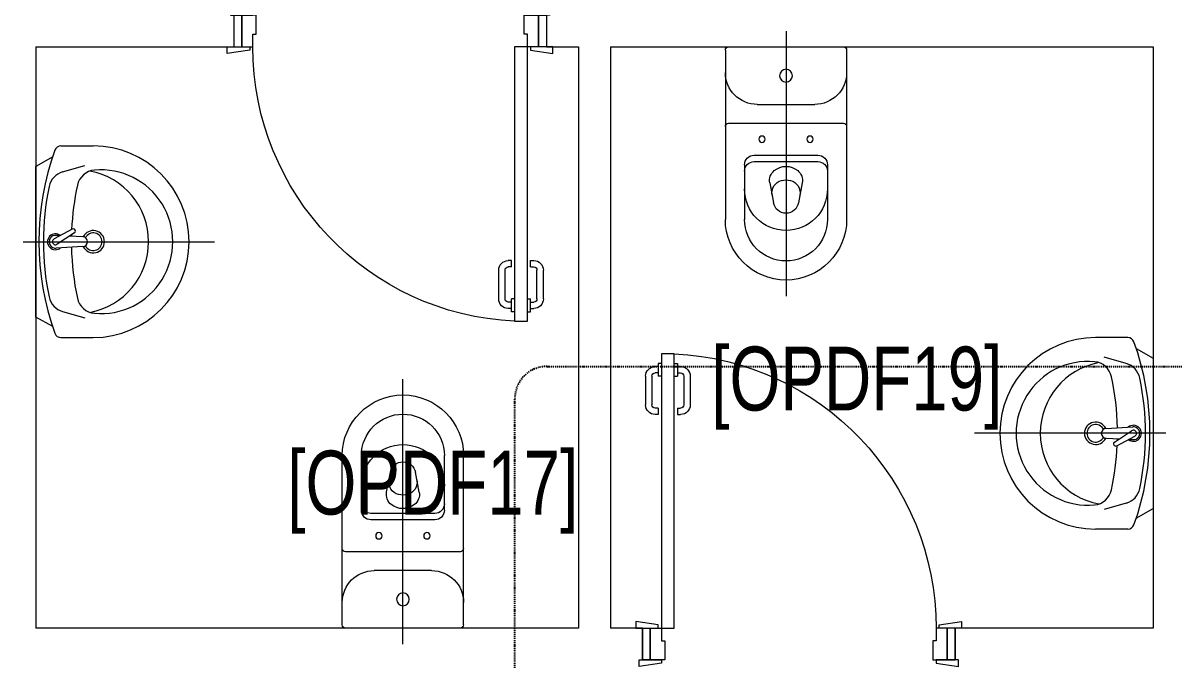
# Model space of a CAD drawing. Extents: x -12260 to 57327, y -29287 to 19916.
# Drawn here: x 20336 to 23941, y -8830 to -6835 of the extents above; entities that cross this region are included whole.
import ezdxf

# ---------------------------------------------------------------- set-up
doc = ezdxf.new("R2010")
doc.units = 0
doc.header["$LTSCALE"] = 0.25
doc.linetypes.add('DASHDOT', pattern=[25.4, 12.7, -6.35, 0, -6.35])
for name, color, linetype, lineweight in [('01-First Floor$0$72_EGR_BASE_TEXT', 252, 'Continuous', 5), ('01-First Floor$0$SANIT', 250, 'Continuous', 5), ('01-First Floor$0$Walls', 251, 'Continuous', 5), ('01-First Floor$0$Wooden Joinery', 251, 'Continuous', 5), ('E-LITE-CLNG-CNDT', 6, 'DASHDOT', 35), ('F-ALRM-CLNG-CNDT', 51, 'DASHDOT', 25)]:
    doc.layers.add(name, color=color, linetype=linetype, lineweight=lineweight)
doc.styles.add('01-First Floor$0$X3G_ENTITY_9F38', font='swisscl.ttf', dxfattribs={"height": 0.2})

# ---------------------------------------------------------------- blocks, each defined once
blk = doc.blocks.new('01-First Floor$0$A$C72370EFE')
at = {"layer": '01-First Floor$0$Wooden Joinery'}
for p, q in [((-0.01, -0.03), (-0.01, -0.07)), ((0, -0.03), (-0.01, -0.03)), ((0.04, -0.03), (0.05, -0.03)), ((0.05, -0.03), (0.05, -0.07)), ((-0.05, -0.07), (-0.05, -0.16)), ((-0.03, -0.07), (-0.03, -0.16)), ((-0.01, -0.04), (-0.02, -0.04)), ((-0.01, -0.06), (-0.02, -0.06)), ((0, -0.07), (-0.01, -0.07)), ((0.04, -0.07), (0.05, -0.07)), ((0.05, -0.04), (0.06, -0.04)), ((0.05, -0.06), (0.06, -0.06)), ((0.07, -0.07), (0.07, -0.16)), ((0.09, -0.07), (0.09, -0.16)), ((-0.01, -0.17), (-0.02, -0.17)), ((-0.01, -0.17), (-0.01, -0.19)), ((0.05, -0.17), (0.06, -0.17)), ((0.05, -0.17), (0.05, -0.19)), ((-0.01, -0.19), (-0.02, -0.19)), ((0.05, -0.19), (0.06, -0.19))]:
    blk.add_line(p, q, dxfattribs=at)
for centre, radius, start, end in [((-0.02, -0.07), 0.03, 90, 180), ((-0.02, -0.07), 0.01, 90, 180), ((0.06, -0.07), 0.03, 0, 90), ((0.06, -0.07), 0.01, 0, 90), ((-0.02, -0.16), 0.03, 180, 270), ((-0.02, -0.16), 0.01, 180, 270), ((0.06, -0.16), 0.01, 270, 0), ((0.06, -0.16), 0.03, 270, 0)]:
    blk.add_arc(centre, radius, start, end, dxfattribs=at)
blk = doc.blocks.new('01-First Floor$0$A$C5DAD61B4')
at = {"layer": '01-First Floor$0$Wooden Joinery'}
for points in [[(80, 959.1), (80, 969.1), (10, 979.1), (10, 959.1)], [(940, 959.1), (940, 969.1), (1010, 979.1), (1010, 959.1)], [(70, 859.1), (70, 849.1), (0, 839.1), (0, 859.1)], [(120, 859.1), (120, 0), (80, 0), (80, 859.1)], [(950, 859.1), (950, 849.1), (1020, 839.1), (1020, 859.1)]]:
    blk.add_lwpolyline(points, close=True, dxfattribs=at)
for points in [[(45, 859.1), (45, 959.1), (20, 959.1), (20, 859.1), (45, 859.1)], [(45, 859.1), (80, 859.1), (80, 899.1), (90, 899.1), (90, 959.1), (45, 959.1), (45, 859.1)], [(975, 859.1), (940, 859.1), (940, 899.1), (930, 899.1), (930, 959.1), (975, 959.1), (975, 859.1)], [(975, 859.1), (975, 959.1), (1000, 959.1), (1000, 859.1), (975, 859.1)]]:
    blk.add_lwpolyline(points, dxfattribs=at)
blk.add_arc((80, 859.1), 860, 272.666, 0, dxfattribs=at)
at = {"layer": '01-First Floor$0$Wooden Joinery', "xscale": 999.9999999998854, "yscale": 999.9999999998854, "zscale": 999.9999999998854, "rotation": 180}
blk.add_blockref('01-First Floor$0$A$C72370EFE', (120, 0), dxfattribs=at)
blk = doc.blocks.new('01-First Floor$0$lav-manta 60')
at = {"layer": '01-First Floor$0$SANIT'}
for p, q in [((0, 0.04), (0, -0.56)), ((-0.2658, -0.0529), (-0.2358, 0)), ((-0.2358, 0), (0.2358, 0)), ((0.2658, -0.0529), (0.2358, 0)), ((-0.015, -0.1473), (-0.0199, -0.064)), ((0.0274, -0.121), (-0.0078, -0.0673)), ((0.0389, -0.1142), (0.0087, -0.0575)), ((0.0191, -0.077), (0.0199, -0.064)), ((-0.3, -0.0789), (-0.3, -0.18)), ((-0.2185, -0.0841), (-0.2383, -0.1537)), ((0.015, -0.1473), (0.0174, -0.1057)), ((0.2185, -0.0841), (0.2383, -0.1537)), ((0.3, -0.0789), (0.3, -0.18))]:
    blk.add_line(p, q, dxfattribs=at)
for centre, radius, start, end in [((0, -0.8557), 0.8457, 70.1771, 109.8229), ((0, -0.8696), 0.8457, 78.1914, 101.8086), ((-0.28, -0.0789), 0.02, 109.8229, 180), ((-0.1608, -0.1006), 0.06, 101.8086, 164.0794), ((0, -0.0617), 0.025, 320.7474, 220.368), ((0, -0.0617), 0.02, 353.2671, 186.682), ((0, -0.0617), 0.00966, 25.4127, 215.9577), ((0.1608, -0.1006), 0.06, 15.9206, 78.1914), ((0.28, -0.0789), 0.02, 0, 70.1771), ((-0.1645, -0.189), 0.06, 102.0883, 174.8142), ((0, -0.9572), 0.8457, 91.1572, 102.0883), ((0, -0.9572), 0.8457, 88.5486, 88.844), ((0.0332, -0.1176), 0.00666, 210.6852, 30.6852), ((0, -0.9572), 0.8457, 77.9117, 87.4274), ((0.1645, -0.189), 0.06, 5.1858, 77.9117), ((0, -0.18), 0.3, 180, 0), ((0, -0.1282), 0.2252, 190.6097, 349.3903), ((0, -0.18), 0.035, 115.3106, 64.6894), ((0, -0.18), 0.0275, 117.1496, 62.8504), ((0, -0.1473), 0.015, 180, 0), ((0, -0.2039), 0.2252, 174.8142, 5.1858)]:
    blk.add_arc(centre, radius, start, end, dxfattribs=at)
blk = doc.blocks.new('01-First Floor$0$WC manta')
at = {"layer": '01-First Floor$0$SANIT'}
for p, q in [((-0.12, 0.19), (0.41, 0.19)), ((-0.13, 0.18), (-0.13, -0.18)), ((0.109, 0.18), (0.109, -0.18)), ((0.239, 0.13), (0.41, 0.13)), ((0.05, 0.09), (0.05, -0.09)), ((0.209, 0.1), (0.209, -0.1)), ((0.229, 0.1), (0.229, -0.1)), ((0.2955, 0.051), (0.3581, 0.0393)), ((-0.18, 0), (0.65, 0)), ((0.2955, -0.051), (0.3581, -0.0393)), ((0.239, -0.13), (0.41, -0.13)), ((-0.12, -0.19), (0.41, -0.19))]:
    blk.add_line(p, q, dxfattribs=at)
for centre, radius in [((0.159, 0.0752), 0.01), ((-0.04, 0), 0.02), ((0.159, -0.0753), 0.01)]:
    blk.add_circle(centre, radius, dxfattribs=at)
for centre, radius, start, end in [((-0.12, 0.18), 0.01, 90, 180), ((-0.05, 0.09), 0.1, 0, 90), ((0.119, 0.18), 0.01, 90, 180), ((0.41, 0), 0.19, 270, 90), ((0.239, 0.1), 0.03, 90, 180), ((0.259, 0.1), 0.03, 90, 180), ((0.3147, 0), 0.13, 270, 90), ((0.41, 0), 0.13, 270, 90), ((0.3029, 0), 0.0588, 141.525, 218.475), ((0.2882, 0.0117), 0.04, 79.4289, 141.525), ((0.3271, 0.0044), 0.04, 79.4289, 166.4176), ((0.3507, 0), 0.04, 280.5711, 79.4289), ((0.3454, 0), 0.0588, 166.4176, 193.5824), ((0.3271, -0.0044), 0.04, 193.5824, 280.5711), ((0.2882, -0.0117), 0.04, 218.475, 280.5711), ((-0.05, -0.09), 0.1, 270, 0), ((0.239, -0.1), 0.03, 180, 270), ((0.259, -0.1), 0.03, 180, 270), ((-0.12, -0.18), 0.01, 180, 270), ((0.119, -0.18), 0.01, 180, 270)]:
    blk.add_arc(centre, radius, start, end, dxfattribs=at)
blk = doc.blocks.new('01-First Floor')
at = {"layer": '01-First Floor$0$Walls'}
for p, q in [((20376, -6910), (20376, -8730)), ((20376, -6910), (20996, -6910)), ((21976, -6910), (22076, -6910)), ((22076, -6910), (22076, -8730)), ((22176, -6910), (23876, -6910)), ((22176, -6910), (22176, -8730)), ((23876, -6910), (23876, -8730)), ((22076, -8730), (20376, -8730)), ((22276, -8730), (22176, -8730)), ((22276, -8730), (22276, -8830)), ((22276, -8830, 0.1), (22276, -8730, 0.1)), ((23876, -8730), (23256, -8730)), ((23256, -8730), (23256, -8830)), ((23256, -8830), (23256, -8730))]:
    blk.add_line(p, q, dxfattribs=at)
at = {"layer": '01-First Floor$0$SANIT'}
for name, p, xscale, yscale, zscale, rotation in [('01-First Floor$0$WC manta', (22726, -7040), -999.9999999999995, 999.9999999999995, 999.9999999999995, 90), ('01-First Floor$0$lav-manta 60', (20376, -7520), 1000.000000000223, 1000.000000000223, 1000.000000000223, 89.99999999999999), ('01-First Floor$0$lav-manta 60', (23876, -8120), 1000.000000000223, 1000.000000000223, 1000.000000000223, 270), ('01-First Floor$0$WC manta', (21526, -8600), -999.9999999999995, 999.9999999999995, 999.9999999999995, 270)]:
    blk.add_blockref(name, p, dxfattribs=dict(at, xscale=xscale, yscale=yscale, zscale=zscale, rotation=rotation))
at = {"layer": '01-First Floor$0$Wooden Joinery', "xscale": -1}
blk.add_blockref('01-First Floor$0$A$C5DAD61B4', (21996, -7769.1), dxfattribs=at)
at = {"layer": '01-First Floor$0$Wooden Joinery', "xscale": -1, "rotation": 180}
blk.add_blockref('01-First Floor$0$A$C5DAD61B4', (22256, -7870.9), dxfattribs=at)
at = {"layer": '01-First Floor$0$72_EGR_BASE_TEXT', "char_height": 200, "attachment_point": 2, "style": '01-First Floor$0$X3G_ENTITY_9F38'}
for s, insert in [('[OPDF19]', (22947.7, -7848.6, 0)), ('[OPDF17]', (21619.4, -8174.4, 0))]:
    blk.add_mtext(s, dxfattribs=dict(at, insert=insert))

msp = doc.modelspace()

# ---------------------------------------------------------------- linework, layer by layer
at = {"layer": 'F-ALRM-CLNG-CNDT'}
msp.add_lwpolyline([(21876.7, -10518.6), (21876.7, -8010.7, -0.414214), (21976.7, -7910.7), (24664.6, -7910.7)], format="xyb", dxfattribs=at)

# ---------------------------------------------------------------- block references
at = {"layer": 'E-LITE-CLNG-CNDT'}
msp.add_blockref('01-First Floor', (0, 0), dxfattribs=at)

doc.saveas('drawing.dxf')
